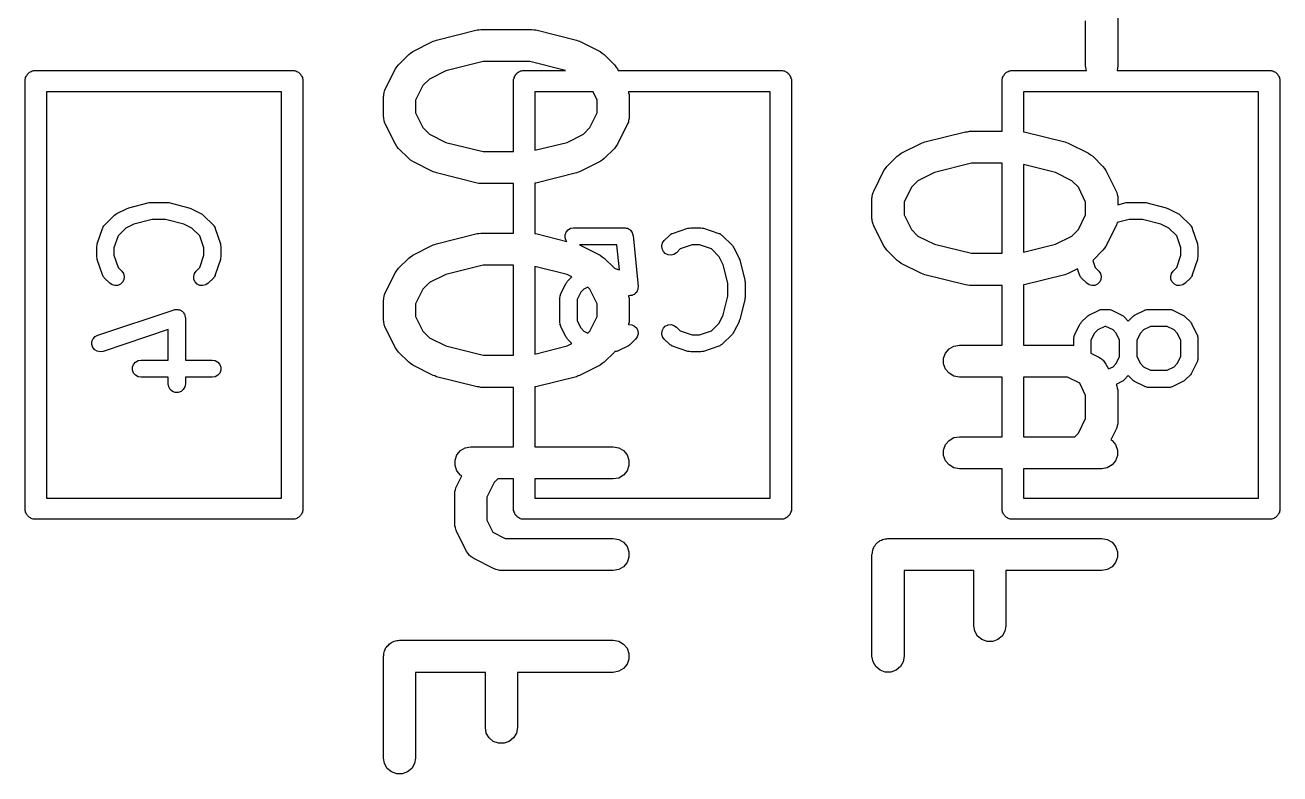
# Model space of a CAD drawing. Extents: x 98.6 to 179.6, y -142.3 to -46.5.
# Drawn here: x 145.91 to 151.78, y -118.27 to -114.77 of the extents above; entities that cross this region are included whole.
import ezdxf

# ---------------------------------------------------------------- set-up
doc = ezdxf.new("R2010")
doc.units = 0
doc.header["$MEASUREMENT"] = 0
doc.layers.add('BLACK', color=7, linetype='CONTINUOUS')

msp = doc.modelspace()

# ---------------------------------------------------------------- linework, layer by layer
at = {"layer": 'BLACK', "linetype": 'CONTINUOUS'}
for p, q in [((151.021, -114.387), (151.021, -114.958)), ((147.833, -114.838), (148.023, -114.79)), ((148.023, -114.79), (148.032, -114.789)), ((148.032, -114.789), (148.041, -114.788)), ((148.041, -114.788), (148.279, -114.788)), ((148.279, -114.788), (148.288, -114.789)), ((148.288, -114.789), (148.298, -114.79)), ((148.298, -114.79), (148.488, -114.838)), ((150.871, -114.958), (150.871, -114.747)), ((147.722, -114.891), (147.817, -114.843)), ((147.817, -114.843), (147.825, -114.841)), ((147.825, -114.841), (147.833, -114.838)), ((148.488, -114.838), (148.496, -114.841)), ((148.496, -114.841), (148.503, -114.843)), ((148.503, -114.843), (148.599, -114.891)), ((147.655, -114.953), (147.703, -114.905)), ((147.703, -114.905), (147.712, -114.898)), ((147.712, -114.898), (147.722, -114.891)), ((148.599, -114.891), (148.608, -114.898)), ((148.608, -114.898), (148.618, -114.905)), ((148.618, -114.905), (148.666, -114.953)), ((147.593, -115.067), (147.641, -114.972)), ((147.641, -114.972), (147.648, -114.962)), ((147.648, -114.962), (147.655, -114.953)), ((148.051, -114.938), (147.877, -114.981)), ((148.27, -114.938), (148.051, -114.938)), ((148.437, -114.98), (148.27, -114.938)), ((148.666, -114.953), (148.673, -114.962)), ((148.673, -114.962), (148.68, -114.972)), ((148.68, -114.972), (148.684, -114.98)), ((150.875, -114.98), (150.871, -114.958)), ((151.021, -114.958), (151.018, -114.98)), ((145.908, -115.021), (145.91, -115.017)), ((145.908, -115.025), (145.908, -115.021)), ((145.908, -117.021), (145.908, -115.025)), ((145.91, -115.012), (145.913, -115.008)), ((145.91, -115.017), (145.91, -115.012)), ((145.913, -115.008), (145.914, -115.004)), ((145.914, -115.004), (145.917, -115.001)), ((145.917, -115.001), (145.919, -114.997)), ((145.919, -114.997), (145.923, -114.994)), ((145.923, -114.994), (145.925, -114.991)), ((145.925, -114.991), (145.929, -114.988)), ((145.929, -114.988), (145.933, -114.986)), ((145.933, -114.986), (145.937, -114.984)), ((145.937, -114.984), (145.941, -114.982)), ((145.941, -114.982), (145.945, -114.981)), ((145.945, -114.981), (145.949, -114.98)), ((145.949, -114.98), (147.167, -114.98)), ((147.167, -114.98), (147.171, -114.981)), ((147.171, -114.981), (147.175, -114.982)), ((147.175, -114.982), (147.179, -114.984)), ((147.179, -114.984), (147.183, -114.986)), ((147.183, -114.986), (147.187, -114.988)), ((147.187, -114.988), (147.191, -114.991)), ((147.191, -114.991), (147.193, -114.994)), ((147.193, -114.994), (147.197, -114.997)), ((147.197, -114.997), (147.199, -115.001)), ((147.199, -115.001), (147.202, -115.004)), ((147.202, -115.004), (147.203, -115.008)), ((147.203, -115.008), (147.206, -115.012)), ((147.206, -115.012), (147.206, -115.017)), ((147.206, -115.017), (147.208, -115.021)), ((147.208, -115.021), (147.208, -117.038)), ((147.8, -115.02), (147.77, -115.05)), ((147.877, -114.981), (147.8, -115.02)), ((148.194, -115.021), (148.196, -115.017)), ((148.194, -115.359), (148.194, -115.021)), ((148.196, -115.012), (148.199, -115.008)), ((148.196, -115.017), (148.196, -115.012)), ((148.199, -115.008), (148.2, -115.004)), ((148.2, -115.004), (148.203, -115.001)), ((148.203, -115.001), (148.205, -114.997)), ((148.205, -114.997), (148.209, -114.994)), ((148.209, -114.994), (148.211, -114.991)), ((148.211, -114.991), (148.215, -114.988)), ((148.215, -114.988), (148.219, -114.986)), ((148.219, -114.986), (148.223, -114.984)), ((148.223, -114.984), (148.227, -114.982)), ((148.227, -114.982), (148.231, -114.981)), ((148.231, -114.981), (148.235, -114.98)), ((148.235, -114.98), (148.437, -114.98)), ((148.684, -114.98), (149.453, -114.98)), ((149.453, -114.98), (149.457, -114.981)), ((149.457, -114.981), (149.461, -114.982)), ((149.461, -114.982), (149.465, -114.984)), ((149.465, -114.984), (149.469, -114.986)), ((149.469, -114.986), (149.473, -114.988)), ((149.473, -114.988), (149.477, -114.991)), ((149.477, -114.991), (149.479, -114.994)), ((149.479, -114.994), (149.483, -114.997)), ((149.483, -114.997), (149.485, -115.001)), ((149.485, -115.001), (149.488, -115.004)), ((149.488, -115.004), (149.489, -115.008)), ((149.489, -115.008), (149.492, -115.012)), ((149.492, -115.012), (149.492, -115.017)), ((149.492, -115.017), (149.494, -115.021)), ((149.494, -115.021), (149.494, -117.038)), ((150.48, -115.021), (150.482, -115.017)), ((150.48, -115.264), (150.48, -115.021)), ((150.482, -115.012), (150.485, -115.008)), ((150.482, -115.017), (150.482, -115.012)), ((150.485, -115.008), (150.486, -115.004)), ((150.486, -115.004), (150.489, -115.001)), ((150.489, -115.001), (150.491, -114.997)), ((150.491, -114.997), (150.495, -114.994)), ((150.495, -114.994), (150.497, -114.991)), ((150.497, -114.991), (150.501, -114.988)), ((150.501, -114.988), (150.505, -114.986)), ((150.505, -114.986), (150.509, -114.984)), ((150.509, -114.984), (150.513, -114.982)), ((150.513, -114.982), (150.517, -114.981)), ((150.517, -114.981), (150.521, -114.98)), ((150.521, -114.98), (150.875, -114.98)), ((151.018, -114.98), (151.739, -114.98)), ((151.739, -114.98), (151.743, -114.981)), ((151.743, -114.981), (151.747, -114.982)), ((151.747, -114.982), (151.751, -114.984)), ((151.751, -114.984), (151.755, -114.986)), ((151.755, -114.986), (151.759, -114.988)), ((151.759, -114.988), (151.763, -114.991)), ((151.763, -114.991), (151.765, -114.994)), ((151.765, -114.994), (151.769, -114.997)), ((151.769, -114.997), (151.771, -115.001)), ((151.771, -115.001), (151.774, -115.004)), ((151.774, -115.004), (151.775, -115.008)), ((151.775, -115.008), (151.778, -115.012)), ((151.778, -115.012), (151.778, -115.017)), ((151.778, -115.017), (151.78, -115.021)), ((151.78, -115.021), (151.78, -117.038)), ((146.008, -115.079), (146.008, -116.98)), ((147.108, -115.079), (146.008, -115.079)), ((147.108, -116.98), (147.108, -115.079)), ((147.586, -115.092), (147.588, -115.084)), ((147.588, -115.084), (147.59, -115.075)), ((147.59, -115.075), (147.592, -115.072)), ((147.592, -115.072), (147.593, -115.067)), ((147.77, -115.05), (147.735, -115.119)), ((148.294, -115.079), (148.294, -115.353)), ((148.566, -115.079), (148.294, -115.079)), ((148.585, -115.119), (148.566, -115.079)), ((148.732, -115.079), (148.732, -115.084)), ((149.394, -115.079), (148.732, -115.079)), ((148.732, -115.084), (148.735, -115.092)), ((149.394, -116.98), (149.394, -115.079)), ((150.58, -115.079), (150.58, -115.266)), ((151.68, -115.079), (150.58, -115.079)), ((151.68, -116.98), (151.68, -115.079)), ((147.585, -115.101), (147.586, -115.097)), ((147.585, -115.196), (147.585, -115.101)), ((147.586, -115.097), (147.586, -115.092)), ((147.735, -115.119), (147.735, -115.178)), ((148.585, -115.178), (148.585, -115.119)), ((148.735, -115.092), (148.735, -115.097)), ((148.735, -115.097), (148.735, -115.101)), ((148.735, -115.101), (148.735, -115.196)), ((147.586, -115.2), (147.585, -115.196)), ((147.586, -115.205), (147.586, -115.2)), ((147.588, -115.213), (147.586, -115.205)), ((147.735, -115.178), (147.77, -115.247)), ((148.551, -115.247), (148.585, -115.178)), ((148.735, -115.205), (148.732, -115.213)), ((148.735, -115.196), (148.735, -115.2)), ((148.735, -115.2), (148.735, -115.205)), ((147.59, -115.222), (147.588, -115.213)), ((147.592, -115.226), (147.59, -115.222)), ((147.593, -115.23), (147.592, -115.226)), ((147.641, -115.325), (147.593, -115.23)), ((147.77, -115.247), (147.8, -115.277)), ((148.521, -115.277), (148.551, -115.247)), ((148.727, -115.23), (148.68, -115.325)), ((148.729, -115.226), (148.727, -115.23)), ((148.731, -115.222), (148.729, -115.226)), ((148.732, -115.213), (148.731, -115.222)), ((150.119, -115.314), (150.309, -115.266)), ((150.309, -115.266), (150.318, -115.266)), ((150.318, -115.266), (150.327, -115.264)), ((150.327, -115.264), (150.48, -115.264)), ((150.58, -115.266), (150.584, -115.266)), ((150.584, -115.266), (150.774, -115.314)), ((147.648, -115.335), (147.641, -115.325)), ((147.8, -115.277), (147.877, -115.316)), ((147.877, -115.316), (148.051, -115.359)), ((148.294, -115.353), (148.444, -115.316)), ((148.444, -115.316), (148.521, -115.277)), ((148.68, -115.325), (148.673, -115.335)), ((150.008, -115.367), (150.103, -115.32)), ((150.103, -115.32), (150.111, -115.317)), ((150.111, -115.317), (150.119, -115.314)), ((150.774, -115.314), (150.782, -115.317)), ((150.782, -115.317), (150.789, -115.32)), ((150.789, -115.32), (150.885, -115.367)), ((147.655, -115.344), (147.648, -115.335)), ((147.703, -115.392), (147.655, -115.344)), ((148.051, -115.359), (148.194, -115.359)), ((148.666, -115.344), (148.618, -115.392)), ((148.673, -115.335), (148.666, -115.344)), ((149.941, -115.429), (149.989, -115.381)), ((149.989, -115.381), (149.998, -115.374)), ((149.998, -115.374), (150.008, -115.367)), ((150.885, -115.367), (150.894, -115.374)), ((150.894, -115.374), (150.904, -115.381)), ((150.904, -115.381), (150.952, -115.429)), ((147.712, -115.399), (147.703, -115.392)), ((147.722, -115.406), (147.712, -115.399)), ((147.817, -115.454), (147.722, -115.406)), ((148.599, -115.406), (148.503, -115.454)), ((148.608, -115.399), (148.599, -115.406)), ((148.618, -115.392), (148.608, -115.399)), ((149.927, -115.448), (149.934, -115.439)), ((149.934, -115.439), (149.941, -115.429)), ((150.337, -115.414), (150.163, -115.457)), ((150.48, -115.414), (150.337, -115.414)), ((150.48, -115.835), (150.48, -115.414)), ((150.73, -115.457), (150.58, -115.42)), ((150.58, -115.42), (150.58, -115.83)), ((150.952, -115.429), (150.959, -115.439)), ((150.959, -115.439), (150.966, -115.448)), ((147.825, -115.456), (147.817, -115.454)), ((147.833, -115.459), (147.825, -115.456)), ((148.023, -115.507), (147.833, -115.459)), ((148.488, -115.459), (148.298, -115.507)), ((148.496, -115.456), (148.488, -115.459)), ((148.503, -115.454), (148.496, -115.456)), ((149.879, -115.544), (149.927, -115.448)), ((150.086, -115.496), (150.056, -115.526)), ((150.163, -115.457), (150.086, -115.496)), ((150.807, -115.496), (150.73, -115.457)), ((150.837, -115.526), (150.807, -115.496)), ((150.966, -115.448), (151.013, -115.544)), ((148.032, -115.508), (148.023, -115.507)), ((148.041, -115.509), (148.032, -115.508)), ((148.194, -115.509), (148.041, -115.509)), ((148.194, -115.74), (148.194, -115.509)), ((148.298, -115.507), (148.294, -115.507)), ((148.294, -115.507), (148.294, -115.742)), ((149.872, -115.569), (149.874, -115.56)), ((149.874, -115.56), (149.876, -115.551)), ((149.876, -115.551), (149.878, -115.548)), ((149.878, -115.548), (149.879, -115.544)), ((150.056, -115.526), (150.021, -115.595)), ((150.871, -115.595), (150.837, -115.526)), ((151.013, -115.544), (151.015, -115.548)), ((151.015, -115.548), (151.017, -115.551)), ((151.017, -115.551), (151.018, -115.56)), ((151.018, -115.56), (151.021, -115.569)), ((146.394, -115.622), (146.489, -115.598)), ((146.489, -115.598), (146.494, -115.597)), ((146.494, -115.597), (146.498, -115.597)), ((146.498, -115.597), (146.57, -115.597)), ((146.57, -115.597), (146.575, -115.597)), ((146.575, -115.597), (146.58, -115.598)), ((146.58, -115.598), (146.675, -115.622)), ((149.871, -115.577), (149.872, -115.573)), ((149.871, -115.672), (149.871, -115.577)), ((149.872, -115.573), (149.872, -115.569)), ((150.021, -115.595), (150.021, -115.655)), ((150.871, -115.655), (150.871, -115.595)), ((151.021, -115.569), (151.021, -115.573)), ((151.021, -115.573), (151.021, -115.577)), ((151.021, -115.577), (151.021, -115.608)), ((151.021, -115.608), (151.061, -115.598)), ((151.061, -115.598), (151.066, -115.597)), ((151.066, -115.597), (151.07, -115.597)), ((151.07, -115.597), (151.142, -115.597)), ((151.142, -115.597), (151.147, -115.597)), ((151.147, -115.597), (151.152, -115.598)), ((151.152, -115.598), (151.247, -115.622)), ((146.28, -115.704), (146.327, -115.656)), ((146.327, -115.656), (146.333, -115.652)), ((146.333, -115.652), (146.338, -115.648)), ((146.338, -115.648), (146.385, -115.625)), ((146.385, -115.625), (146.39, -115.623)), ((146.39, -115.623), (146.394, -115.622)), ((146.503, -115.677), (146.417, -115.698)), ((146.565, -115.677), (146.503, -115.677)), ((146.651, -115.698), (146.565, -115.677)), ((146.675, -115.622), (146.679, -115.623)), ((146.679, -115.623), (146.683, -115.625)), ((146.683, -115.625), (146.731, -115.648)), ((146.731, -115.648), (146.736, -115.652)), ((146.736, -115.652), (146.741, -115.656)), ((146.741, -115.656), (146.789, -115.704)), ((149.872, -115.677), (149.871, -115.672)), ((149.872, -115.681), (149.872, -115.677)), ((150.021, -115.655), (150.056, -115.723)), ((150.837, -115.723), (150.871, -115.655)), ((151.075, -115.677), (151.018, -115.691)), ((151.137, -115.677), (151.075, -115.677)), ((151.223, -115.698), (151.137, -115.677)), ((151.247, -115.622), (151.251, -115.623)), ((151.251, -115.623), (151.255, -115.625)), ((151.255, -115.625), (151.303, -115.648)), ((151.303, -115.648), (151.308, -115.652)), ((151.308, -115.652), (151.313, -115.656)), ((151.313, -115.656), (151.361, -115.704)), ((146.246, -115.791), (146.27, -115.719)), ((146.27, -115.719), (146.271, -115.717)), ((146.271, -115.717), (146.272, -115.715)), ((146.272, -115.715), (146.274, -115.711)), ((146.274, -115.711), (146.277, -115.707)), ((146.277, -115.707), (146.278, -115.705)), ((146.278, -115.705), (146.28, -115.704)), ((146.379, -115.717), (146.343, -115.753)), ((146.417, -115.698), (146.379, -115.717)), ((146.689, -115.717), (146.651, -115.698)), ((146.725, -115.753), (146.689, -115.717)), ((146.789, -115.704), (146.79, -115.705)), ((146.79, -115.705), (146.792, -115.707)), ((146.792, -115.707), (146.794, -115.711)), ((146.794, -115.711), (146.797, -115.715)), ((146.797, -115.715), (146.797, -115.717)), ((146.797, -115.717), (146.798, -115.719)), ((146.798, -115.719), (146.822, -115.791)), ((148.436, -115.749), (148.44, -115.736)), ((148.44, -115.736), (148.449, -115.725)), ((148.449, -115.725), (148.461, -115.718)), ((148.461, -115.718), (148.475, -115.716)), ((148.475, -115.716), (148.713, -115.716)), ((148.713, -115.716), (148.715, -115.716)), ((148.715, -115.716), (148.716, -115.716)), ((148.716, -115.716), (148.721, -115.717)), ((148.721, -115.717), (148.727, -115.718)), ((148.727, -115.718), (148.728, -115.719)), ((148.728, -115.719), (148.73, -115.719)), ((148.73, -115.719), (148.734, -115.722)), ((148.734, -115.722), (148.739, -115.725)), ((148.739, -115.725), (148.74, -115.726)), ((148.74, -115.726), (148.741, -115.727)), ((148.741, -115.727), (148.744, -115.731)), ((148.744, -115.731), (148.748, -115.736)), ((148.748, -115.736), (148.748, -115.737)), ((148.748, -115.737), (148.749, -115.738)), ((148.938, -115.742), (149.01, -115.718)), ((149.01, -115.718), (149.016, -115.717)), ((149.016, -115.717), (149.023, -115.716)), ((149.023, -115.716), (149.07, -115.716)), ((149.07, -115.716), (149.077, -115.717)), ((149.077, -115.717), (149.083, -115.718)), ((149.083, -115.718), (149.154, -115.742)), ((149.874, -115.689), (149.872, -115.681)), ((149.876, -115.698), (149.874, -115.689)), ((149.878, -115.702), (149.876, -115.698)), ((149.879, -115.706), (149.878, -115.702)), ((149.927, -115.801), (149.879, -115.706)), ((150.056, -115.723), (150.086, -115.754)), ((150.807, -115.754), (150.837, -115.723)), ((151.013, -115.706), (150.966, -115.801)), ((151.015, -115.702), (151.013, -115.706)), ((151.017, -115.698), (151.015, -115.702)), ((151.018, -115.691), (151.017, -115.698)), ((151.261, -115.717), (151.223, -115.698)), ((151.297, -115.753), (151.261, -115.717)), ((151.361, -115.704), (151.362, -115.705)), ((151.362, -115.705), (151.364, -115.707)), ((151.364, -115.707), (151.366, -115.711)), ((151.366, -115.711), (151.369, -115.715)), ((151.369, -115.715), (151.369, -115.717)), ((151.369, -115.717), (151.37, -115.719)), ((151.37, -115.719), (151.394, -115.791)), ((146.245, -115.797), (146.246, -115.791)), ((146.343, -115.753), (146.324, -115.81)), ((146.744, -115.81), (146.725, -115.753)), ((146.822, -115.791), (146.823, -115.797)), ((147.817, -115.796), (147.825, -115.793)), ((147.825, -115.793), (147.833, -115.79)), ((147.833, -115.79), (148.023, -115.742)), ((148.023, -115.742), (148.032, -115.742)), ((148.032, -115.742), (148.041, -115.74)), ((148.041, -115.74), (148.194, -115.74)), ((148.294, -115.742), (148.298, -115.742)), ((148.298, -115.742), (148.443, -115.779)), ((148.436, -115.763), (148.436, -115.749)), ((148.44, -115.776), (148.436, -115.763)), ((148.443, -115.779), (148.44, -115.776)), ((148.749, -115.738), (148.751, -115.744)), ((148.751, -115.744), (148.752, -115.749)), ((148.752, -115.749), (148.752, -115.75)), ((148.752, -115.75), (148.753, -115.752)), ((148.753, -115.752), (148.777, -115.99)), ((148.887, -115.8), (148.891, -115.786)), ((148.891, -115.786), (148.899, -115.775)), ((148.899, -115.775), (148.923, -115.751)), ((148.923, -115.751), (148.925, -115.75)), ((148.925, -115.75), (148.926, -115.748)), ((148.926, -115.748), (148.93, -115.746)), ((148.93, -115.746), (148.934, -115.743)), ((148.934, -115.743), (148.936, -115.743)), ((148.936, -115.743), (148.938, -115.742)), ((149.154, -115.742), (149.156, -115.743)), ((149.156, -115.743), (149.159, -115.743)), ((149.159, -115.743), (149.162, -115.746)), ((149.162, -115.746), (149.166, -115.748)), ((149.166, -115.748), (149.168, -115.75)), ((149.168, -115.75), (149.17, -115.751)), ((149.17, -115.751), (149.218, -115.799)), ((150.086, -115.754), (150.163, -115.792)), ((150.163, -115.792), (150.337, -115.835)), ((150.58, -115.83), (150.73, -115.792)), ((150.73, -115.792), (150.807, -115.754)), ((151.316, -115.81), (151.297, -115.753)), ((151.394, -115.791), (151.395, -115.797)), ((146.244, -115.803), (146.245, -115.797)), ((146.244, -115.851), (146.244, -115.803)), ((146.245, -115.857), (146.244, -115.851)), ((146.324, -115.81), (146.324, -115.844)), ((146.324, -115.844), (146.343, -115.901)), ((146.725, -115.901), (146.744, -115.844)), ((146.744, -115.844), (146.744, -115.81)), ((146.823, -115.797), (146.824, -115.803)), ((146.824, -115.851), (146.823, -115.857)), ((146.824, -115.803), (146.824, -115.851)), ((147.703, -115.857), (147.712, -115.851)), ((147.712, -115.851), (147.722, -115.843)), ((147.722, -115.843), (147.817, -115.796)), ((148.503, -115.796), (148.503, -115.796)), ((148.503, -115.796), (148.599, -115.843)), ((148.677, -115.796), (148.503, -115.796)), ((148.599, -115.843), (148.608, -115.851)), ((148.608, -115.851), (148.618, -115.857)), ((148.689, -115.913), (148.677, -115.796)), ((148.889, -115.814), (148.887, -115.8)), ((148.895, -115.826), (148.889, -115.814)), ((148.904, -115.836), (148.895, -115.826)), ((148.917, -115.842), (148.904, -115.836)), ((148.931, -115.843), (148.917, -115.842)), ((148.944, -115.84), (148.931, -115.843)), ((148.956, -115.832), (148.944, -115.84)), ((148.973, -115.814), (148.956, -115.832)), ((149.029, -115.796), (148.973, -115.814)), ((149.064, -115.796), (149.029, -115.796)), ((149.12, -115.814), (149.064, -115.796)), ((149.156, -115.851), (149.12, -115.814)), ((149.175, -115.889), (149.156, -115.851)), ((149.218, -115.799), (149.221, -115.804)), ((149.221, -115.804), (149.225, -115.809)), ((149.225, -115.809), (149.249, -115.857)), ((149.934, -115.811), (149.927, -115.801)), ((149.941, -115.821), (149.934, -115.811)), ((149.989, -115.868), (149.941, -115.821)), ((150.337, -115.835), (150.48, -115.835)), ((150.952, -115.821), (150.904, -115.868)), ((150.959, -115.811), (150.952, -115.821)), ((150.966, -115.801), (150.959, -115.811)), ((151.297, -115.901), (151.316, -115.844)), ((151.316, -115.844), (151.316, -115.81)), ((151.395, -115.797), (151.396, -115.803)), ((151.396, -115.851), (151.395, -115.857)), ((151.396, -115.803), (151.396, -115.851)), ((146.246, -115.864), (146.245, -115.857)), ((146.27, -115.935), (146.246, -115.864)), ((146.343, -115.901), (146.36, -115.918)), ((146.708, -115.918), (146.725, -115.901)), ((146.822, -115.864), (146.798, -115.935)), ((146.823, -115.857), (146.822, -115.864)), ((147.648, -115.915), (147.655, -115.905)), ((147.655, -115.905), (147.703, -115.857)), ((148.051, -115.89), (147.877, -115.934)), ((148.194, -115.89), (148.051, -115.89)), ((148.194, -116.312), (148.194, -115.89)), ((148.444, -115.934), (148.294, -115.896)), ((148.294, -115.896), (148.294, -116.306)), ((148.618, -115.857), (148.666, -115.905)), ((148.666, -115.905), (148.667, -115.906)), ((148.667, -115.906), (148.668, -115.907)), ((148.668, -115.907), (148.67, -115.906)), ((148.67, -115.906), (148.674, -115.908)), ((148.674, -115.908), (148.679, -115.909)), ((148.679, -115.909), (148.681, -115.91)), ((148.681, -115.91), (148.683, -115.91)), ((148.683, -115.91), (148.689, -115.913)), ((149.197, -115.975), (149.175, -115.889)), ((149.249, -115.857), (149.25, -115.861)), ((149.25, -115.861), (149.252, -115.865)), ((149.252, -115.865), (149.276, -115.96)), ((149.998, -115.875), (149.989, -115.868)), ((150.008, -115.882), (149.998, -115.875)), ((150.103, -115.93), (150.008, -115.882)), ((150.833, -115.908), (150.789, -115.93)), ((150.842, -115.935), (150.833, -115.908)), ((150.904, -115.868), (150.904, -115.868)), ((150.904, -115.868), (150.915, -115.901)), ((150.915, -115.901), (150.932, -115.918)), ((151.28, -115.918), (151.297, -115.901)), ((151.394, -115.864), (151.37, -115.935)), ((151.395, -115.857), (151.394, -115.864)), ((146.271, -115.937), (146.27, -115.935)), ((146.272, -115.939), (146.271, -115.937)), ((146.274, -115.943), (146.272, -115.939)), ((146.277, -115.947), (146.274, -115.943)), ((146.278, -115.949), (146.277, -115.947)), ((146.28, -115.951), (146.278, -115.949)), ((146.304, -115.974), (146.28, -115.951)), ((146.365, -115.969), (146.355, -115.979)), ((146.36, -115.918), (146.368, -115.929)), ((146.37, -115.957), (146.365, -115.969)), ((146.368, -115.929), (146.372, -115.943)), ((146.372, -115.943), (146.37, -115.957)), ((146.697, -115.943), (146.7, -115.929)), ((146.698, -115.957), (146.697, -115.943)), ((146.704, -115.969), (146.698, -115.957)), ((146.7, -115.929), (146.708, -115.918)), ((146.714, -115.979), (146.704, -115.969)), ((146.789, -115.951), (146.765, -115.974)), ((146.79, -115.949), (146.789, -115.951)), ((146.792, -115.947), (146.79, -115.949)), ((146.794, -115.943), (146.792, -115.947)), ((146.797, -115.939), (146.794, -115.943)), ((146.798, -115.935), (146.797, -115.937)), ((146.797, -115.937), (146.797, -115.939)), ((147.593, -116.02), (147.641, -115.925)), ((147.641, -115.925), (147.648, -115.915)), ((147.8, -115.972), (147.77, -116.002)), ((147.877, -115.934), (147.8, -115.972)), ((148.439, -115.976), (148.443, -115.971)), ((148.443, -115.971), (148.447, -115.966)), ((148.467, -115.945), (148.444, -115.934)), ((148.447, -115.966), (148.467, -115.945)), ((149.276, -115.96), (149.276, -115.965)), ((149.276, -115.965), (149.277, -115.97)), ((149.277, -115.97), (149.277, -116.041)), ((150.111, -115.932), (150.103, -115.93)), ((150.119, -115.936), (150.111, -115.932)), ((150.309, -115.983), (150.119, -115.936)), ((150.774, -115.936), (150.584, -115.983)), ((150.782, -115.932), (150.774, -115.936)), ((150.789, -115.93), (150.782, -115.932)), ((150.843, -115.937), (150.842, -115.935)), ((150.844, -115.939), (150.843, -115.937)), ((150.846, -115.943), (150.844, -115.939)), ((150.849, -115.947), (150.846, -115.943)), ((150.85, -115.949), (150.849, -115.947)), ((150.852, -115.951), (150.85, -115.949)), ((150.876, -115.974), (150.852, -115.951)), ((150.937, -115.969), (150.927, -115.979)), ((150.932, -115.918), (150.94, -115.929)), ((150.942, -115.957), (150.937, -115.969)), ((150.94, -115.929), (150.944, -115.943)), ((150.944, -115.943), (150.942, -115.957)), ((151.269, -115.943), (151.272, -115.929)), ((151.27, -115.957), (151.269, -115.943)), ((151.276, -115.969), (151.27, -115.957)), ((151.272, -115.929), (151.28, -115.918)), ((151.286, -115.979), (151.276, -115.969)), ((151.361, -115.951), (151.337, -115.974)), ((151.362, -115.949), (151.361, -115.951)), ((151.364, -115.947), (151.362, -115.949)), ((151.366, -115.943), (151.364, -115.947)), ((151.369, -115.939), (151.366, -115.943)), ((151.37, -115.935), (151.369, -115.937)), ((151.369, -115.937), (151.369, -115.939)), ((146.315, -115.982), (146.304, -115.974)), ((146.328, -115.986), (146.315, -115.982)), ((146.342, -115.985), (146.328, -115.986)), ((146.355, -115.979), (146.342, -115.985)), ((146.726, -115.985), (146.714, -115.979)), ((146.74, -115.986), (146.726, -115.985)), ((146.753, -115.982), (146.74, -115.986)), ((146.765, -115.974), (146.753, -115.982)), ((147.588, -116.036), (147.59, -116.028)), ((147.59, -116.028), (147.592, -116.024)), ((147.592, -116.024), (147.593, -116.02)), ((147.77, -116.002), (147.735, -116.071)), ((148.413, -116.032), (148.414, -116.028)), ((148.414, -116.028), (148.415, -116.026)), ((148.415, -116.024), (148.439, -115.976)), ((148.415, -116.026), (148.415, -116.024)), ((148.508, -116.017), (148.491, -116.051)), ((148.522, -116.003), (148.508, -116.017)), ((148.542, -115.993), (148.522, -116.003)), ((148.551, -116.002), (148.542, -115.993)), ((148.585, -116.071), (148.551, -116.002)), ((148.754, -116.029), (148.748, -116.032)), ((148.76, -116.027), (148.754, -116.029)), ((148.765, -116.021), (148.76, -116.026)), ((148.76, -116.026), (148.76, -116.026)), ((148.76, -116.026), (148.76, -116.027)), ((148.77, -116.017), (148.765, -116.021)), ((148.773, -116.01), (148.77, -116.016)), ((148.77, -116.016), (148.77, -116.017)), ((148.77, -116.017), (148.77, -116.017)), ((148.775, -116.004), (148.773, -116.01)), ((148.776, -116.004), (148.775, -116.004)), ((148.777, -115.99), (148.776, -115.997)), ((148.776, -115.997), (148.776, -116.004)), ((148.776, -116.004), (148.776, -116.004)), ((148.777, -115.99), (148.777, -115.99)), ((148.777, -115.99), (148.777, -115.99)), ((149.197, -116.036), (149.197, -115.975)), ((150.318, -115.984), (150.309, -115.983)), ((150.327, -115.985), (150.318, -115.984)), ((150.48, -115.985), (150.327, -115.985)), ((150.48, -116.264), (150.48, -115.985)), ((150.584, -115.983), (150.58, -115.983)), ((150.58, -115.983), (150.58, -116.264)), ((150.887, -115.982), (150.876, -115.974)), ((150.9, -115.986), (150.887, -115.982)), ((150.914, -115.985), (150.9, -115.986)), ((150.927, -115.979), (150.914, -115.985)), ((151.298, -115.985), (151.286, -115.979)), ((151.312, -115.986), (151.298, -115.985)), ((151.325, -115.982), (151.312, -115.986)), ((151.337, -115.974), (151.325, -115.982)), ((147.585, -116.053), (147.586, -116.049)), ((147.585, -116.149), (147.585, -116.053)), ((147.586, -116.045), (147.588, -116.036)), ((147.586, -116.049), (147.586, -116.045)), ((147.735, -116.071), (147.735, -116.131)), ((148.411, -116.037), (148.413, -116.032)), ((148.412, -116.039), (148.411, -116.037)), ((148.411, -116.041), (148.412, -116.039)), ((148.411, -116.16), (148.411, -116.041)), ((148.491, -116.051), (148.491, -116.151)), ((148.585, -116.131), (148.585, -116.071)), ((148.733, -116.034), (148.732, -116.033)), ((148.732, -116.033), (148.732, -116.036)), ((148.732, -116.036), (148.735, -116.045)), ((148.734, -116.034), (148.733, -116.034)), ((148.74, -116.033), (148.734, -116.034)), ((148.734, -116.034), (148.734, -116.034)), ((148.735, -116.045), (148.735, -116.049)), ((148.735, -116.049), (148.735, -116.053)), ((148.735, -116.053), (148.735, -116.149)), ((148.747, -116.032), (148.74, -116.033)), ((148.748, -116.032), (148.747, -116.032)), ((148.747, -116.032), (148.747, -116.032)), ((149.175, -116.123), (149.197, -116.036)), ((149.276, -116.051), (149.252, -116.146)), ((149.277, -116.041), (149.276, -116.046)), ((149.276, -116.046), (149.276, -116.051)), ((146.248, -116.218), (146.605, -116.099)), ((146.605, -116.099), (146.608, -116.098)), ((146.608, -116.098), (146.611, -116.097)), ((146.611, -116.097), (146.615, -116.097)), ((146.615, -116.097), (146.619, -116.097)), ((146.619, -116.097), (146.622, -116.097)), ((146.622, -116.097), (146.624, -116.097)), ((146.624, -116.097), (146.628, -116.099)), ((146.628, -116.099), (146.632, -116.099)), ((146.632, -116.099), (146.635, -116.101)), ((146.635, -116.101), (146.638, -116.102)), ((146.638, -116.102), (146.641, -116.105)), ((146.641, -116.105), (146.644, -116.107)), ((146.644, -116.107), (146.646, -116.109)), ((146.646, -116.109), (146.648, -116.111)), ((146.648, -116.111), (146.65, -116.114)), ((146.65, -116.114), (146.653, -116.118)), ((146.653, -116.118), (146.654, -116.12)), ((146.654, -116.12), (146.655, -116.123)), ((146.655, -116.123), (146.656, -116.127)), ((146.656, -116.127), (146.657, -116.131)), ((146.657, -116.131), (146.657, -116.134)), ((146.657, -116.134), (146.658, -116.137)), ((146.658, -116.137), (146.658, -116.335)), ((147.735, -116.131), (147.77, -116.199)), ((148.551, -116.199), (148.585, -116.131)), ((149.156, -116.161), (149.175, -116.123)), ((149.252, -116.146), (149.25, -116.15)), ((150.852, -116.156), (150.876, -116.132)), ((150.876, -116.132), (150.881, -116.128)), ((150.881, -116.128), (150.886, -116.125)), ((150.886, -116.125), (150.934, -116.101)), ((150.934, -116.101), (150.936, -116.1)), ((150.936, -116.1), (150.938, -116.099)), ((150.938, -116.099), (150.942, -116.098)), ((150.942, -116.098), (150.947, -116.097)), ((150.947, -116.097), (150.949, -116.097)), ((150.949, -116.097), (150.951, -116.097)), ((150.951, -116.097), (150.975, -116.097)), ((150.975, -116.097), (150.978, -116.097)), ((150.978, -116.097), (150.98, -116.097)), ((150.98, -116.097), (150.984, -116.098)), ((150.984, -116.098), (150.989, -116.099)), ((150.989, -116.099), (150.991, -116.1)), ((150.991, -116.1), (150.993, -116.101)), ((150.993, -116.101), (151.041, -116.125)), ((151.041, -116.125), (151.046, -116.128)), ((151.046, -116.128), (151.051, -116.132)), ((151.051, -116.132), (151.07, -116.152)), ((151.07, -116.152), (151.09, -116.132)), ((151.09, -116.132), (151.095, -116.128)), ((151.095, -116.128), (151.1, -116.125)), ((151.1, -116.125), (151.148, -116.101)), ((151.148, -116.101), (151.15, -116.1)), ((151.15, -116.1), (151.152, -116.099)), ((151.152, -116.099), (151.157, -116.098)), ((151.157, -116.098), (151.161, -116.097)), ((151.161, -116.097), (151.163, -116.097)), ((151.163, -116.097), (151.166, -116.097)), ((151.166, -116.097), (151.261, -116.097)), ((151.261, -116.097), (151.263, -116.097)), ((151.263, -116.097), (151.266, -116.097)), ((151.266, -116.097), (151.27, -116.098)), ((151.27, -116.098), (151.275, -116.099)), ((151.275, -116.099), (151.277, -116.1)), ((151.277, -116.1), (151.279, -116.101)), ((151.279, -116.101), (151.326, -116.125)), ((151.326, -116.125), (151.332, -116.128)), ((151.332, -116.128), (151.337, -116.132)), ((151.337, -116.132), (151.361, -116.156)), ((146.578, -116.192), (146.273, -116.294)), ((146.578, -116.335), (146.578, -116.192)), ((147.586, -116.153), (147.585, -116.149)), ((147.586, -116.157), (147.586, -116.153)), ((147.588, -116.166), (147.586, -116.157)), ((147.59, -116.174), (147.588, -116.166)), ((147.592, -116.178), (147.59, -116.174)), ((147.593, -116.182), (147.592, -116.178)), ((147.641, -116.277), (147.593, -116.182)), ((147.77, -116.199), (147.8, -116.23)), ((148.412, -116.163), (148.411, -116.16)), ((148.411, -116.165), (148.412, -116.163)), ((148.413, -116.17), (148.411, -116.165)), ((148.414, -116.174), (148.413, -116.17)), ((148.415, -116.176), (148.414, -116.174)), ((148.415, -116.178), (148.415, -116.176)), ((148.439, -116.226), (148.415, -116.178)), ((148.491, -116.151), (148.508, -116.184)), ((148.508, -116.184), (148.522, -116.199)), ((148.522, -116.199), (148.542, -116.209)), ((148.542, -116.209), (148.551, -116.199)), ((148.735, -116.157), (148.732, -116.166)), ((148.732, -116.166), (148.732, -116.169)), ((148.732, -116.169), (148.733, -116.168)), ((148.733, -116.168), (148.747, -116.169)), ((148.735, -116.149), (148.735, -116.153)), ((148.735, -116.153), (148.735, -116.157)), ((148.747, -116.169), (148.76, -116.175)), ((148.76, -116.175), (148.77, -116.185)), ((148.77, -116.185), (148.775, -116.198)), ((148.775, -116.198), (148.777, -116.212)), ((148.887, -116.212), (148.889, -116.198)), ((148.889, -116.198), (148.895, -116.185)), ((148.895, -116.185), (148.904, -116.175)), ((148.904, -116.175), (148.917, -116.169)), ((148.917, -116.169), (148.931, -116.168)), ((148.931, -116.168), (148.944, -116.172)), ((148.944, -116.172), (148.956, -116.18)), ((148.956, -116.18), (148.973, -116.197)), ((148.973, -116.197), (149.029, -116.216)), ((149.064, -116.216), (149.12, -116.197)), ((149.12, -116.197), (149.156, -116.161)), ((149.225, -116.202), (149.221, -116.207)), ((149.249, -116.155), (149.225, -116.202)), ((149.25, -116.15), (149.249, -116.155)), ((150.82, -116.214), (150.844, -116.166)), ((150.844, -116.166), (150.848, -116.161)), ((150.848, -116.161), (150.852, -116.156)), ((150.928, -116.193), (150.913, -116.208)), ((150.961, -116.177), (150.928, -116.193)), ((150.966, -116.177), (150.961, -116.177)), ((150.999, -116.193), (150.966, -116.177)), ((151.014, -116.208), (150.999, -116.193)), ((151.142, -116.193), (151.127, -116.208)), ((151.175, -116.177), (151.142, -116.193)), ((151.252, -116.177), (151.175, -116.177)), ((151.285, -116.193), (151.252, -116.177)), ((151.3, -116.208), (151.285, -116.193)), ((151.361, -116.156), (151.364, -116.161)), ((151.364, -116.161), (151.368, -116.166)), ((151.368, -116.166), (151.392, -116.214)), ((146.221, -116.248), (146.226, -116.235)), ((146.221, -116.262), (146.221, -116.248)), ((146.225, -116.275), (146.221, -116.262)), ((146.226, -116.235), (146.236, -116.224)), ((146.236, -116.224), (146.248, -116.218)), ((147.8, -116.23), (147.877, -116.268)), ((148.443, -116.231), (148.439, -116.226)), ((148.447, -116.236), (148.443, -116.231)), ((148.444, -116.268), (148.467, -116.257)), ((148.467, -116.257), (148.447, -116.236)), ((148.736, -116.264), (148.731, -116.268)), ((148.741, -116.26), (148.736, -116.264)), ((148.765, -116.236), (148.741, -116.26)), ((148.773, -116.225), (148.765, -116.236)), ((148.777, -116.212), (148.773, -116.225)), ((148.891, -116.225), (148.887, -116.212)), ((148.899, -116.236), (148.891, -116.225)), ((148.923, -116.26), (148.899, -116.236)), ((148.925, -116.261), (148.923, -116.26)), ((148.926, -116.263), (148.925, -116.261)), ((148.93, -116.265), (148.926, -116.263)), ((148.934, -116.268), (148.93, -116.265)), ((149.029, -116.216), (149.064, -116.216)), ((149.162, -116.265), (149.159, -116.268)), ((149.166, -116.263), (149.162, -116.265)), ((149.168, -116.261), (149.166, -116.263)), ((149.17, -116.26), (149.168, -116.261)), ((149.218, -116.213), (149.17, -116.26)), ((149.221, -116.207), (149.218, -116.213)), ((150.254, -116.269), (150.28, -116.264)), ((150.28, -116.264), (150.48, -116.264)), ((150.58, -116.264), (150.804, -116.264)), ((150.804, -116.264), (150.808, -116.265)), ((150.808, -116.265), (150.812, -116.265)), ((150.812, -116.265), (150.816, -116.266)), ((150.816, -116.227), (150.818, -116.223)), ((150.817, -116.23), (150.816, -116.227)), ((150.816, -116.232), (150.817, -116.23)), ((150.816, -116.266), (150.816, -116.232)), ((150.818, -116.223), (150.819, -116.218)), ((150.819, -116.218), (150.82, -116.216)), ((150.82, -116.216), (150.82, -116.214)), ((150.913, -116.208), (150.896, -116.241)), ((150.896, -116.241), (150.896, -116.302)), ((151.03, -116.241), (151.014, -116.208)), ((151.03, -116.318), (151.03, -116.241)), ((151.127, -116.208), (151.11, -116.241)), ((151.11, -116.241), (151.11, -116.318)), ((151.316, -116.241), (151.3, -116.208)), ((151.316, -116.318), (151.316, -116.241)), ((151.392, -116.214), (151.393, -116.216)), ((151.393, -116.216), (151.394, -116.218)), ((151.394, -116.218), (151.395, -116.223)), ((151.395, -116.223), (151.396, -116.227)), ((151.396, -116.227), (151.396, -116.23)), ((151.396, -116.23), (151.396, -116.232)), ((151.396, -116.232), (151.396, -116.327)), ((146.234, -116.286), (146.225, -116.275)), ((146.246, -116.293), (146.234, -116.286)), ((146.259, -116.296), (146.246, -116.293)), ((146.273, -116.294), (146.259, -116.296)), ((147.648, -116.287), (147.641, -116.277)), ((147.655, -116.297), (147.648, -116.287)), ((147.703, -116.344), (147.655, -116.297)), ((147.877, -116.268), (148.051, -116.312)), ((148.051, -116.312), (148.194, -116.312)), ((148.294, -116.306), (148.444, -116.268)), ((148.666, -116.297), (148.618, -116.344)), ((148.667, -116.295), (148.666, -116.297)), ((148.668, -116.295), (148.667, -116.295)), ((148.67, -116.295), (148.668, -116.295)), ((148.674, -116.294), (148.67, -116.295)), ((148.679, -116.293), (148.674, -116.294)), ((148.681, -116.292), (148.679, -116.293)), ((148.683, -116.291), (148.681, -116.292)), ((148.731, -116.268), (148.683, -116.291)), ((148.936, -116.269), (148.934, -116.268)), ((148.938, -116.27), (148.936, -116.269)), ((149.01, -116.294), (148.938, -116.27)), ((149.016, -116.295), (149.01, -116.294)), ((149.023, -116.296), (149.016, -116.295)), ((149.07, -116.296), (149.023, -116.296)), ((149.077, -116.295), (149.07, -116.296)), ((149.083, -116.294), (149.077, -116.295)), ((149.154, -116.27), (149.083, -116.294)), ((149.156, -116.269), (149.154, -116.27)), ((149.159, -116.268), (149.156, -116.269)), ((150.206, -116.326), (150.215, -116.302)), ((150.215, -116.302), (150.232, -116.282)), ((150.232, -116.282), (150.254, -116.269)), ((150.896, -116.302), (150.932, -116.32)), ((150.932, -116.32), (150.941, -116.326)), ((151.014, -116.351), (151.03, -116.318)), ((151.11, -116.318), (151.127, -116.351)), ((151.3, -116.351), (151.316, -116.318)), ((146.411, -116.368), (146.416, -116.355)), ((146.411, -116.382), (146.411, -116.368)), ((146.416, -116.395), (146.411, -116.382)), ((146.416, -116.355), (146.425, -116.344)), ((146.425, -116.344), (146.437, -116.337)), ((146.437, -116.337), (146.451, -116.335)), ((146.451, -116.335), (146.578, -116.335)), ((146.658, -116.335), (146.784, -116.335)), ((146.784, -116.335), (146.798, -116.337)), ((146.798, -116.337), (146.81, -116.344)), ((146.81, -116.344), (146.819, -116.355)), ((146.819, -116.355), (146.824, -116.368)), ((146.824, -116.382), (146.819, -116.395)), ((146.824, -116.368), (146.824, -116.382)), ((147.712, -116.351), (147.703, -116.344)), ((147.722, -116.358), (147.712, -116.351)), ((147.817, -116.406), (147.722, -116.358)), ((148.599, -116.358), (148.503, -116.406)), ((148.608, -116.351), (148.599, -116.358)), ((148.618, -116.344), (148.608, -116.351)), ((150.206, -116.352), (150.206, -116.326)), ((150.215, -116.377), (150.206, -116.352)), ((150.232, -116.396), (150.215, -116.377)), ((150.941, -116.326), (150.95, -116.332)), ((150.95, -116.332), (150.952, -116.334)), ((150.952, -116.334), (150.953, -116.335)), ((150.953, -116.335), (150.959, -116.344)), ((150.959, -116.344), (150.966, -116.353)), ((150.966, -116.353), (150.978, -116.376)), ((150.978, -116.376), (150.999, -116.366)), ((150.999, -116.366), (151.014, -116.351)), ((151.127, -116.351), (151.142, -116.366)), ((151.142, -116.366), (151.175, -116.382)), ((151.175, -116.382), (151.252, -116.382)), ((151.252, -116.382), (151.285, -116.366)), ((151.285, -116.366), (151.3, -116.351)), ((151.392, -116.345), (151.368, -116.393)), ((151.393, -116.343), (151.392, -116.345)), ((151.394, -116.341), (151.393, -116.343)), ((151.395, -116.336), (151.394, -116.341)), ((151.396, -116.332), (151.395, -116.336)), ((151.396, -116.327), (151.396, -116.329)), ((151.396, -116.329), (151.396, -116.332)), ((146.425, -116.405), (146.416, -116.395)), ((146.437, -116.412), (146.425, -116.405)), ((146.451, -116.415), (146.437, -116.412)), ((146.578, -116.415), (146.451, -116.415)), ((146.578, -116.446), (146.578, -116.415)), ((146.784, -116.415), (146.658, -116.415)), ((146.658, -116.415), (146.658, -116.446)), ((146.798, -116.412), (146.784, -116.415)), ((146.81, -116.405), (146.798, -116.412)), ((146.819, -116.395), (146.81, -116.405)), ((147.825, -116.408), (147.817, -116.406)), ((147.833, -116.412), (147.825, -116.408)), ((148.023, -116.459), (147.833, -116.412)), ((148.488, -116.412), (148.298, -116.459)), ((148.496, -116.408), (148.488, -116.412)), ((148.503, -116.406), (148.496, -116.408)), ((150.254, -116.409), (150.232, -116.396)), ((150.28, -116.414), (150.254, -116.409)), ((150.48, -116.414), (150.28, -116.414)), ((150.48, -116.693), (150.48, -116.414)), ((150.58, -116.414), (150.58, -116.693)), ((150.786, -116.414), (150.58, -116.414)), ((150.843, -116.443), (150.786, -116.414)), ((151.041, -116.434), (151.013, -116.448)), ((151.046, -116.431), (151.041, -116.434)), ((151.051, -116.427), (151.046, -116.431)), ((151.07, -116.407), (151.051, -116.427)), ((151.09, -116.427), (151.07, -116.407)), ((151.095, -116.431), (151.09, -116.427)), ((151.1, -116.434), (151.095, -116.431)), ((151.148, -116.458), (151.1, -116.434)), ((151.326, -116.434), (151.279, -116.458)), ((151.332, -116.431), (151.326, -116.434)), ((151.337, -116.427), (151.332, -116.431)), ((151.361, -116.403), (151.337, -116.427)), ((151.364, -116.398), (151.361, -116.403)), ((151.368, -116.393), (151.364, -116.398)), ((146.58, -116.46), (146.578, -116.446)), ((146.587, -116.472), (146.58, -116.46)), ((146.598, -116.481), (146.587, -116.472)), ((146.611, -116.486), (146.598, -116.481)), ((146.624, -116.486), (146.611, -116.486)), ((146.638, -116.481), (146.624, -116.486)), ((146.648, -116.472), (146.638, -116.481)), ((146.655, -116.46), (146.648, -116.472)), ((146.658, -116.446), (146.655, -116.46)), ((148.032, -116.46), (148.023, -116.459)), ((148.041, -116.462), (148.032, -116.46)), ((148.194, -116.462), (148.041, -116.462)), ((148.194, -116.74), (148.194, -116.462)), ((148.298, -116.459), (148.294, -116.46)), ((148.294, -116.46), (148.294, -116.74)), ((150.871, -116.5), (150.843, -116.443)), ((150.871, -116.607), (150.871, -116.5)), ((151.013, -116.448), (151.013, -116.448)), ((151.013, -116.448), (151.015, -116.452)), ((151.015, -116.452), (151.017, -116.456)), ((151.017, -116.456), (151.018, -116.465)), ((151.018, -116.465), (151.021, -116.473)), ((151.021, -116.473), (151.021, -116.478)), ((151.021, -116.478), (151.021, -116.482)), ((151.021, -116.482), (151.021, -116.625)), ((151.15, -116.459), (151.148, -116.458)), ((151.152, -116.46), (151.15, -116.459)), ((151.157, -116.461), (151.152, -116.46)), ((151.161, -116.462), (151.157, -116.461)), ((151.163, -116.462), (151.161, -116.462)), ((151.166, -116.462), (151.163, -116.462)), ((151.261, -116.462), (151.166, -116.462)), ((151.263, -116.462), (151.261, -116.462)), ((151.266, -116.462), (151.263, -116.462)), ((151.27, -116.461), (151.266, -116.462)), ((151.275, -116.46), (151.27, -116.461)), ((151.277, -116.459), (151.275, -116.46)), ((151.279, -116.458), (151.277, -116.459)), ((150.837, -116.676), (150.871, -116.607)), ((150.82, -116.693), (150.837, -116.676)), ((151.013, -116.658), (150.989, -116.707)), ((151.015, -116.654), (151.013, -116.658)), ((151.017, -116.65), (151.015, -116.654)), ((151.018, -116.642), (151.017, -116.65)), ((151.021, -116.633), (151.018, -116.642)), ((151.021, -116.625), (151.021, -116.629)), ((151.021, -116.629), (151.021, -116.633)), ((150.206, -116.755), (150.215, -116.73)), ((150.215, -116.73), (150.232, -116.71)), ((150.232, -116.71), (150.254, -116.697)), ((150.254, -116.697), (150.28, -116.693)), ((150.28, -116.693), (150.48, -116.693)), ((150.58, -116.693), (150.82, -116.693)), ((150.989, -116.707), (150.995, -116.71)), ((150.995, -116.71), (151.011, -116.73)), ((151.011, -116.73), (151.02, -116.755)), ((147.92, -116.802), (147.929, -116.778)), ((147.929, -116.778), (147.946, -116.758)), ((147.946, -116.758), (147.968, -116.745)), ((147.968, -116.745), (147.994, -116.74)), ((147.994, -116.74), (148.194, -116.74)), ((148.294, -116.74), (148.66, -116.74)), ((148.66, -116.74), (148.686, -116.745)), ((148.686, -116.745), (148.709, -116.758)), ((148.709, -116.758), (148.725, -116.778)), ((148.725, -116.778), (148.734, -116.802)), ((150.206, -116.781), (150.206, -116.755)), ((150.215, -116.805), (150.206, -116.781)), ((151.02, -116.781), (151.011, -116.805)), ((151.02, -116.755), (151.02, -116.781)), ((147.92, -116.828), (147.92, -116.802)), ((147.929, -116.853), (147.92, -116.828)), ((148.734, -116.828), (148.725, -116.853)), ((148.734, -116.802), (148.734, -116.828)), ((150.232, -116.825), (150.215, -116.805)), ((150.254, -116.838), (150.232, -116.825)), ((150.28, -116.843), (150.254, -116.838)), ((150.48, -116.843), (150.28, -116.843)), ((150.48, -117.021), (150.48, -116.843)), ((150.946, -116.843), (150.58, -116.843)), ((150.58, -116.843), (150.58, -116.98)), ((150.972, -116.838), (150.946, -116.843)), ((150.995, -116.825), (150.972, -116.838)), ((151.011, -116.805), (150.995, -116.825)), ((147.927, -116.925), (147.951, -116.876)), ((147.946, -116.873), (147.929, -116.853)), ((147.951, -116.876), (147.946, -116.873)), ((148.103, -116.907), (148.069, -116.976)), ((148.12, -116.89), (148.103, -116.907)), ((148.194, -116.89), (148.12, -116.89)), ((148.194, -117.021), (148.194, -116.89)), ((148.66, -116.89), (148.294, -116.89)), ((148.294, -116.89), (148.294, -116.98)), ((148.686, -116.886), (148.66, -116.89)), ((148.709, -116.873), (148.686, -116.886)), ((148.725, -116.853), (148.709, -116.873)), ((147.919, -116.949), (147.922, -116.941)), ((147.919, -116.954), (147.919, -116.949)), ((147.919, -116.958), (147.919, -116.954)), ((147.919, -117.101), (147.919, -116.958)), ((147.922, -116.941), (147.923, -116.932)), ((147.923, -116.932), (147.925, -116.929)), ((147.925, -116.929), (147.927, -116.925)), ((145.908, -117.038), (145.908, -117.021)), ((145.908, -117.021), (145.908, -117.021)), ((146.008, -116.98), (147.108, -116.98)), ((148.069, -116.976), (148.069, -117.083)), ((148.194, -117.038), (148.194, -117.021)), ((148.194, -117.021), (148.194, -117.021)), ((148.294, -116.98), (149.394, -116.98)), ((150.48, -117.038), (150.48, -117.021)), ((150.48, -117.021), (150.48, -117.021)), ((150.58, -116.98), (151.68, -116.98)), ((145.91, -117.042), (145.908, -117.038)), ((145.91, -117.047), (145.91, -117.042)), ((145.913, -117.051), (145.91, -117.047)), ((145.914, -117.055), (145.913, -117.051)), ((145.917, -117.058), (145.914, -117.055)), ((145.919, -117.062), (145.917, -117.058)), ((145.923, -117.065), (145.919, -117.062)), ((145.925, -117.068), (145.923, -117.065)), ((145.929, -117.071), (145.925, -117.068)), ((145.933, -117.073), (145.929, -117.071)), ((145.937, -117.075), (145.933, -117.073)), ((145.941, -117.077), (145.937, -117.075)), ((145.945, -117.078), (145.941, -117.077)), ((145.949, -117.079), (145.945, -117.078)), ((147.167, -117.079), (145.949, -117.079)), ((147.171, -117.078), (147.167, -117.079)), ((147.175, -117.077), (147.171, -117.078)), ((147.179, -117.075), (147.175, -117.077)), ((147.183, -117.073), (147.179, -117.075)), ((147.187, -117.071), (147.183, -117.073)), ((147.191, -117.068), (147.187, -117.071)), ((147.193, -117.065), (147.191, -117.068)), ((147.197, -117.062), (147.193, -117.065)), ((147.199, -117.058), (147.197, -117.062)), ((147.202, -117.055), (147.199, -117.058)), ((147.203, -117.051), (147.202, -117.055)), ((147.206, -117.047), (147.203, -117.051)), ((147.208, -117.038), (147.206, -117.042)), ((147.206, -117.042), (147.206, -117.047)), ((148.069, -117.083), (148.097, -117.14)), ((148.196, -117.042), (148.194, -117.038)), ((148.196, -117.047), (148.196, -117.042)), ((148.199, -117.051), (148.196, -117.047)), ((148.2, -117.055), (148.199, -117.051)), ((148.203, -117.058), (148.2, -117.055)), ((148.205, -117.062), (148.203, -117.058)), ((148.209, -117.065), (148.205, -117.062)), ((148.211, -117.068), (148.209, -117.065)), ((148.215, -117.071), (148.211, -117.068)), ((148.219, -117.073), (148.215, -117.071)), ((148.223, -117.075), (148.219, -117.073)), ((148.227, -117.077), (148.223, -117.075)), ((148.231, -117.078), (148.227, -117.077)), ((148.235, -117.079), (148.231, -117.078)), ((149.453, -117.079), (148.235, -117.079)), ((149.457, -117.078), (149.453, -117.079)), ((149.461, -117.077), (149.457, -117.078)), ((149.465, -117.075), (149.461, -117.077)), ((149.469, -117.073), (149.465, -117.075)), ((149.473, -117.071), (149.469, -117.073)), ((149.477, -117.068), (149.473, -117.071)), ((149.479, -117.065), (149.477, -117.068)), ((149.483, -117.062), (149.479, -117.065)), ((149.485, -117.058), (149.483, -117.062)), ((149.488, -117.055), (149.485, -117.058)), ((149.489, -117.051), (149.488, -117.055)), ((149.492, -117.047), (149.489, -117.051)), ((149.494, -117.038), (149.492, -117.042)), ((149.492, -117.042), (149.492, -117.047)), ((150.482, -117.042), (150.48, -117.038)), ((150.482, -117.047), (150.482, -117.042)), ((150.485, -117.051), (150.482, -117.047)), ((150.486, -117.055), (150.485, -117.051)), ((150.489, -117.058), (150.486, -117.055)), ((150.491, -117.062), (150.489, -117.058)), ((150.495, -117.065), (150.491, -117.062)), ((150.497, -117.068), (150.495, -117.065)), ((150.501, -117.071), (150.497, -117.068)), ((150.505, -117.073), (150.501, -117.071)), ((150.509, -117.075), (150.505, -117.073)), ((150.513, -117.077), (150.509, -117.075)), ((150.517, -117.078), (150.513, -117.077)), ((150.521, -117.079), (150.517, -117.078)), ((151.739, -117.079), (150.521, -117.079)), ((151.743, -117.078), (151.739, -117.079)), ((151.747, -117.077), (151.743, -117.078)), ((151.751, -117.075), (151.747, -117.077)), ((151.755, -117.073), (151.751, -117.075)), ((151.759, -117.071), (151.755, -117.073)), ((151.763, -117.068), (151.759, -117.071)), ((151.765, -117.065), (151.763, -117.068)), ((151.769, -117.062), (151.765, -117.065)), ((151.771, -117.058), (151.769, -117.062)), ((151.774, -117.055), (151.771, -117.058)), ((151.775, -117.051), (151.774, -117.055)), ((151.778, -117.047), (151.775, -117.051)), ((151.78, -117.038), (151.778, -117.042)), ((151.778, -117.042), (151.778, -117.047)), ((147.919, -117.105), (147.919, -117.101)), ((147.919, -117.11), (147.919, -117.105)), ((147.922, -117.118), (147.919, -117.11)), ((147.923, -117.127), (147.922, -117.118)), ((147.925, -117.13), (147.923, -117.127)), ((147.927, -117.134), (147.925, -117.13)), ((147.974, -117.23), (147.927, -117.134)), ((148.097, -117.14), (148.154, -117.169)), ((148.154, -117.169), (148.66, -117.169)), ((148.66, -117.169), (148.686, -117.173)), ((148.686, -117.173), (148.709, -117.186)), ((148.709, -117.186), (148.725, -117.206)), ((149.881, -117.206), (149.886, -117.201)), ((149.886, -117.201), (149.889, -117.196)), ((149.889, -117.196), (149.894, -117.191)), ((149.894, -117.191), (149.898, -117.186)), ((149.898, -117.186), (149.904, -117.183)), ((149.904, -117.183), (149.909, -117.179)), ((149.909, -117.179), (149.915, -117.177)), ((149.915, -117.177), (149.921, -117.173)), ((149.921, -117.173), (149.927, -117.172)), ((149.927, -117.172), (149.933, -117.17)), ((149.933, -117.17), (149.94, -117.17)), ((149.94, -117.17), (149.946, -117.169)), ((149.946, -117.169), (150.946, -117.169)), ((150.946, -117.169), (150.972, -117.173)), ((150.972, -117.173), (150.995, -117.186)), ((150.995, -117.186), (151.011, -117.206)), ((147.981, -117.239), (147.974, -117.23)), ((147.987, -117.248), (147.981, -117.239)), ((147.989, -117.249), (147.987, -117.248)), ((147.99, -117.251), (147.989, -117.249)), ((147.999, -117.257), (147.99, -117.251)), ((148.008, -117.263), (147.999, -117.257)), ((148.103, -117.311), (148.008, -117.263)), ((148.725, -117.206), (148.734, -117.231)), ((148.734, -117.257), (148.725, -117.281)), ((148.734, -117.231), (148.734, -117.257)), ((149.871, -117.244), (149.873, -117.237)), ((149.871, -117.72), (149.871, -117.244)), ((149.873, -117.231), (149.875, -117.225)), ((149.873, -117.237), (149.873, -117.231)), ((149.875, -117.225), (149.876, -117.218)), ((149.876, -117.218), (149.879, -117.212)), ((149.879, -117.212), (149.881, -117.206)), ((151.011, -117.206), (151.02, -117.231)), ((151.02, -117.257), (151.011, -117.281)), ((151.02, -117.231), (151.02, -117.257)), ((148.107, -117.312), (148.103, -117.311)), ((148.111, -117.314), (148.107, -117.312)), ((148.12, -117.316), (148.111, -117.314)), ((148.128, -117.318), (148.12, -117.316)), ((148.132, -117.318), (148.128, -117.318)), ((148.137, -117.319), (148.132, -117.318)), ((148.66, -117.319), (148.137, -117.319)), ((148.686, -117.314), (148.66, -117.319)), ((148.709, -117.301), (148.686, -117.314)), ((148.725, -117.281), (148.709, -117.301)), ((150.348, -117.319), (150.021, -117.319)), ((150.021, -117.319), (150.021, -117.72)), ((150.348, -117.577), (150.348, -117.319)), ((150.946, -117.319), (150.498, -117.319)), ((150.498, -117.319), (150.498, -117.577)), ((150.972, -117.314), (150.946, -117.319)), ((150.995, -117.301), (150.972, -117.314)), ((151.011, -117.281), (150.995, -117.301)), ((150.352, -117.603), (150.348, -117.577)), ((150.365, -117.625), (150.352, -117.603)), ((150.493, -117.603), (150.48, -117.625)), ((150.498, -117.577), (150.493, -117.603)), ((147.6, -117.677), (147.603, -117.672)), ((147.603, -117.672), (147.608, -117.668)), ((147.608, -117.668), (147.612, -117.663)), ((147.612, -117.663), (147.618, -117.659)), ((147.618, -117.659), (147.623, -117.655)), ((147.623, -117.655), (147.629, -117.653)), ((147.629, -117.653), (147.635, -117.649)), ((147.635, -117.649), (147.641, -117.648)), ((147.641, -117.648), (147.647, -117.646)), ((147.647, -117.646), (147.654, -117.646)), ((147.654, -117.646), (147.66, -117.645)), ((147.66, -117.645), (148.66, -117.645)), ((148.66, -117.645), (148.686, -117.649)), ((148.686, -117.649), (148.709, -117.663)), ((148.709, -117.663), (148.725, -117.682)), ((150.385, -117.642), (150.365, -117.625)), ((150.41, -117.651), (150.385, -117.642)), ((150.436, -117.651), (150.41, -117.651)), ((150.46, -117.642), (150.436, -117.651)), ((150.48, -117.625), (150.46, -117.642)), ((147.585, -117.72), (147.587, -117.714)), ((147.585, -118.196), (147.585, -117.72)), ((147.587, -117.707), (147.589, -117.701)), ((147.587, -117.714), (147.587, -117.707)), ((147.589, -117.701), (147.59, -117.694)), ((147.59, -117.694), (147.593, -117.689)), ((147.593, -117.689), (147.595, -117.682)), ((147.595, -117.682), (147.6, -117.677)), ((148.725, -117.682), (148.734, -117.707)), ((148.734, -117.733), (148.725, -117.757)), ((148.734, -117.707), (148.734, -117.733)), ((149.876, -117.746), (149.871, -117.72)), ((150.021, -117.72), (150.017, -117.746)), ((148.686, -117.79), (148.66, -117.795)), ((148.709, -117.777), (148.686, -117.79)), ((148.725, -117.757), (148.709, -117.777)), ((149.889, -117.768), (149.876, -117.746)), ((149.909, -117.785), (149.889, -117.768)), ((149.933, -117.794), (149.909, -117.785)), ((149.984, -117.785), (149.959, -117.794)), ((150.004, -117.768), (149.984, -117.785)), ((150.017, -117.746), (150.004, -117.768)), ((148.062, -117.795), (147.735, -117.795)), ((147.735, -117.795), (147.735, -118.196)), ((148.062, -118.053), (148.062, -117.795)), ((148.66, -117.795), (148.212, -117.795)), ((148.212, -117.795), (148.212, -118.053)), ((149.959, -117.794), (149.933, -117.794)), ((148.066, -118.079), (148.062, -118.053)), ((148.079, -118.102), (148.066, -118.079)), ((148.207, -118.079), (148.194, -118.102)), ((148.212, -118.053), (148.207, -118.079)), ((148.099, -118.118), (148.079, -118.102)), ((148.124, -118.127), (148.099, -118.118)), ((148.15, -118.127), (148.124, -118.127)), ((148.174, -118.118), (148.15, -118.127)), ((148.194, -118.102), (148.174, -118.118)), ((147.59, -118.222), (147.585, -118.196)), ((147.735, -118.196), (147.731, -118.222)), ((147.603, -118.244), (147.59, -118.222)), ((147.623, -118.261), (147.603, -118.244)), ((147.647, -118.27), (147.623, -118.261)), ((147.698, -118.261), (147.673, -118.27)), ((147.718, -118.244), (147.698, -118.261)), ((147.731, -118.222), (147.718, -118.244)), ((147.673, -118.27), (147.647, -118.27))]:
    msp.add_line(p, q, dxfattribs=at)

doc.saveas('drawing.dxf')
